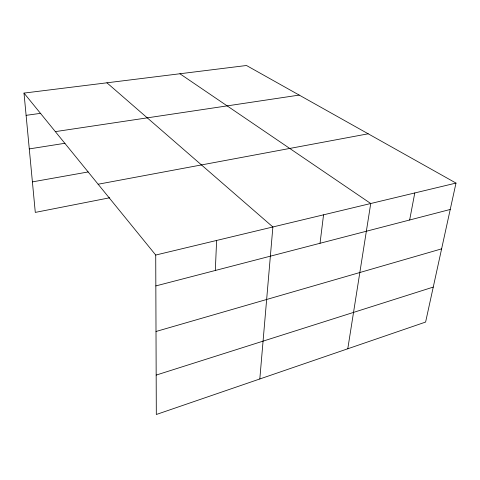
<?xml version="1.0" encoding="UTF-8"?>
<svg xmlns="http://www.w3.org/2000/svg" width="480" height="480" viewBox="0 0 480 480"><rect width="100%" height="100%" fill="white"/><g stroke="black" fill="none" stroke-linecap="round" stroke-linejoin="round"><path stroke-width="0.72" d="M215.316 270.474L216.618 240.45M259.812 378.972L272.88 226.968L106.926 82.806M320.034 243.276L323.55 214.824M347.784 348.774L370.734 203.514L179.91 73.758M409.656 219.996L414.78 192.96M456 183.078L425.604 322.062L156.312 414.498L155.724 255.048L24 93.09L246.492 65.502L456 183.078L155.724 255.048M156.162 375.096L433.254 287.082M156.006 331.494L441.612 248.862M155.838 285.918L450.228 209.46M109.698 197.778L35.292 212.406L24 93.09M98.13 184.23L368.19 133.8M32.406 181.878L88.2 171.948M29.286 148.908L64.968 143.274M55.344 131.628L299.208 95.088M26.106 115.338L40.782 113.316"/></g></svg>
